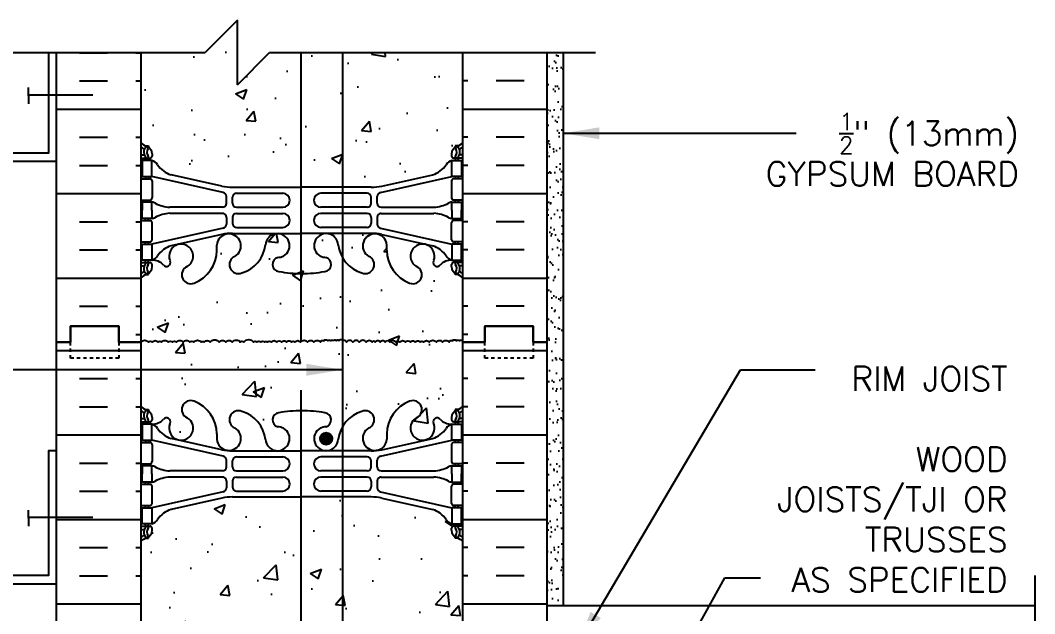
# Model space of a CAD drawing. Header units: inches. Extents: x 95.8 to 146.4, y -12 to 55.4.
# Drawn here: x 113.88 to 145.41, y 37 to 55.44 of the extents above; entities that cross this region are included whole.
import ezdxf

# ---------------------------------------------------------------- set-up
doc = ezdxf.new("R2010")
doc.units = ezdxf.units.IN
doc.header["$LTSCALE"] = 0.5
doc.header["$MEASUREMENT"] = 0
doc.linetypes.add('DASHED2', pattern=[0.375, 0.25, -0.125])
for name, color, linetype in [('HATCH', 12, 'Continuous'), ('line25', 2, 'Continuous'), ('LINE3', 3, 'Continuous'), ('LINE50', 5, 'Continuous'), ('LINE9', 9, 'Continuous'), ('TEXT', 4, 'Continuous'), ('Web_Edge', 9, 'Continuous')]:
    doc.layers.add(name, color=color, linetype=linetype)
doc.styles.add('DIM', font='romans.shx', dxfattribs={"width": 0.7})
doc.styles.add('ROMANS', font='romans.shx', dxfattribs={"height": 1.125})
doc.dimstyles.new('ext_12', dxfattribs={"dimscale": 12, "dimtxt": 0.09375, "dimasz": 0.09375, "dimexe": 0.09375, "dimexo": 0.0625, "dimgap": 0.0625, "dimtad": 1, "dimdec": 1, "dimzin": 3, "dimdsep": 46, "dimlunit": 4, "dimtxsty": 'DIM', "dimcen": 0.09, "dimdle": 0.09375, "dimclrt": 4, "dimadec": 0, "dimazin": 0, "dimtfac": 1, "dimtdec": 1, "dimtmove": 2, "dimatfit": 3, "dimfxl": 1, "dimfrac": 2, "dimtolj": 1, "dimtzin": 0, "dimarcsym": 0})

msp = doc.modelspace()

# ---------------------------------------------------------------- hatches: boundary and pattern name
at = {"layer": 'HATCH'}
h = msp.add_hatch(dxfattribs=at)
h.set_pattern_fill('AR-CONC', color=256, scale=0.5)
h.paths.add_polyline_path([(122.595, 54.442), (121.63, 54.442), (120.63, 53.442), (120.63, 55.442), (119.63, 54.442), (117.63, 54.442), (117.63, 51.635, 0.088416), (117.776, 51.537), (117.866, 51.537), (117.866, 51.496, -0.249069), (117.976, 51.288), (117.976, 51.221, -0.414214), (117.913, 51.158), (117.866, 51.158), (117.866, 51.088), (117.971, 51.088, -0.155529), (118.147, 50.954, 0.180914), (118.564, 50.643), (120.145, 50.29, 0.054974), (120.472, 50.254), (122.595, 50.254)])
h.paths.add_polyline_path([(123.897, 54.442), (122.595, 54.442), (122.595, 50.254), (122.63, 50.254), (123.897, 50.254)])
h.paths.add_polyline_path([(127.63, 54.442), (123.897, 54.442), (123.897, 50.254), (124.788, 50.254, 0.054974), (125.115, 50.29), (126.696, 50.643, 0.180914), (127.113, 50.954, -0.155529), (127.289, 51.088), (127.394, 51.088), (127.394, 51.158), (127.346, 51.158, -0.414214), (127.284, 51.221), (127.284, 51.288, -0.249069), (127.394, 51.496), (127.394, 51.537), (127.484, 51.537, 0.08841), (127.63, 51.635)])
h.paths.add_polyline_path([(125.27, 48.295), (125.271, 48.46, 0.371467), (124.935, 48.816, 0.024483), (124.788, 48.823), (122.63, 48.823), (121.874, 48.815, 0.392677), (121.5, 48.468, -0.30095), (120.764, 47.596, -1), (120.55, 48.107, 1.661382), (119.989, 48.46), (119.99, 48.295, -0.311223), (119.281, 47.279, -1), (119.067, 47.79, 2.155404), (118.528, 47.984), (118.54, 47.963, -0.834375), (118.329, 47.837, 0.23174), (117.971, 47.988), (117.866, 47.988), (117.866, 47.918), (117.913, 47.918, -0.414214), (117.976, 47.856), (117.976, 47.788, -0.249069), (117.866, 47.581), (117.866, 47.54), (117.776, 47.54, 0.088416), (117.63, 47.442), (117.63, 45.442), (117.63, 43.442, 0.088416), (117.776, 43.345), (117.866, 43.345), (117.866, 43.303, -0.249069), (117.976, 43.096), (117.976, 43.029, -0.414214), (117.913, 42.966), (117.866, 42.966), (117.866, 42.896), (117.971, 42.896, 0.231736), (118.329, 43.047, -0.8344), (118.54, 42.922), (118.528, 42.9, 2.155404), (119.067, 43.095, -1), (119.281, 43.606, -0.311223), (119.99, 42.59), (119.989, 42.425, 1.661382), (120.55, 42.778, -1), (120.764, 43.289, -0.30095), (121.5, 42.416, 1.661382), (122.061, 42.769, 0.055617), (121.882, 42.815, -0.843243), (121.916, 43.247, -0.047544), (122.63, 43.312, -0.047544), (123.344, 43.247, -0.843243), (123.378, 42.815, 0.055617), (123.199, 42.769, 1.661382), (123.76, 42.416, -0.30095), (124.496, 43.289, -1), (124.71, 42.778, 1.661382), (125.271, 42.425), (125.27, 42.59, -0.311223), (125.979, 43.606, -1), (126.193, 43.095, 2.155404), (126.732, 42.9), (126.72, 42.922, -0.834375), (126.931, 43.047, 0.23174), (127.289, 42.896), (127.394, 42.896), (127.394, 42.966), (127.346, 42.966, -0.414214), (127.284, 43.029), (127.284, 43.096, -0.249069), (127.394, 43.303), (127.394, 43.345), (127.484, 43.345, 0.08841), (127.63, 43.442), (127.63, 45.442), (127.63, 47.442, 0.08841), (127.484, 47.54), (127.394, 47.54), (127.394, 47.581, -0.249069), (127.284, 47.788), (127.284, 47.856, -0.414214), (127.346, 47.918), (127.394, 47.918), (127.394, 47.988), (127.289, 47.988, 0.231736), (126.931, 47.837, -0.8344), (126.72, 47.963), (126.732, 47.984, 2.155404), (126.193, 47.79, -1), (125.979, 47.279, -0.311223)])
h.paths.add_polyline_path([(123.573, 42.444, -1), (123.198, 42.444, -1)], flags=16)
h.paths.add_polyline_path([(122.595, 40.631), (120.472, 40.631, 0.054974), (120.145, 40.594), (118.564, 40.242, 0.17445), (118.157, 39.946, -0.168672), (117.971, 39.796), (117.866, 39.796), (117.866, 39.726), (117.913, 39.726, -0.414214), (117.976, 39.664), (117.976, 39.596, -0.249069), (117.866, 39.389), (117.866, 39.347), (117.776, 39.347, 0.088416), (117.63, 39.25), (117.63, 33.635, 0.088416), (117.776, 33.537), (117.866, 33.537), (117.866, 33.496, -0.249069), (117.976, 33.288), (117.976, 33.221, -0.414214), (117.913, 33.158), (117.866, 33.158), (117.866, 33.088), (117.971, 33.088, -0.168672), (118.157, 32.939, 0.17445), (118.564, 32.643), (120.145, 32.29, 0.054974), (120.472, 32.254), (122.595, 32.254)])
h.paths.add_polyline_path([(122.63, 40.631), (122.595, 40.631), (122.595, 32.254), (122.63, 32.254), (124.788, 32.254, 0.054974), (125.115, 32.29), (126.696, 32.643, 0.17445), (127.103, 32.939, -0.168672), (127.289, 33.088), (127.394, 33.088), (127.394, 33.158), (127.346, 33.158, -0.414214), (127.284, 33.221), (127.284, 33.288, -0.028911), (127.286, 33.317), (124.755, 33.317), (124.255, 33.817), (124.255, 34.942), (124.755, 35.442), (127.63, 35.442), (127.63, 39.25, 0.08841), (127.484, 39.347), (127.394, 39.347), (127.394, 39.389, -0.249069), (127.284, 39.596), (127.284, 39.664, -0.414214), (127.346, 39.726), (127.394, 39.726), (127.394, 39.796), (127.289, 39.796, -0.168672), (127.103, 39.946, 0.17445), (126.696, 40.242), (125.115, 40.594, 0.054974), (124.788, 40.631)])
h.paths.add_polyline_path([(122.595, 29.573, -0.045225), (121.916, 29.638, -0.843243), (121.882, 30.07, 0.055617), (122.061, 30.115, 1.604516), (121.502, 30.491, -0.307094), (120.764, 29.596, -1), (120.55, 30.107, 1.661382), (119.989, 30.46), (119.99, 30.314, -0.316114), (119.281, 29.279, -1), (119.067, 29.79, 2.155404), (118.528, 29.984), (118.54, 29.963, -0.834375), (118.329, 29.837, 0.23174), (117.971, 29.988), (117.866, 29.988), (117.866, 29.918), (117.913, 29.918, -0.414214), (117.976, 29.856), (117.976, 29.788, -0.249069), (117.866, 29.581), (117.866, 29.54), (117.776, 29.54, 0.088416), (117.63, 29.442), (117.63, 27.442), (117.63, 25.442, 0.088416), (117.776, 25.345), (117.866, 25.345), (117.866, 25.303, -0.249069), (117.976, 25.096), (117.976, 25.029, -0.414214), (117.913, 24.966), (117.866, 24.966), (117.866, 24.896), (117.971, 24.896, 0.231736), (118.329, 25.047, -0.8344), (118.54, 24.922), (118.528, 24.9, 2.155404), (119.067, 25.095, -1), (119.281, 25.606, -0.311223), (119.99, 24.59), (119.989, 24.425, 1.661382), (120.55, 24.778, -1), (120.764, 25.289, -0.307094), (121.502, 24.393, 1.604516), (122.061, 24.769, 0.055617), (121.882, 24.815, -0.843243), (121.916, 25.247, -0.045225), (122.595, 25.312)])
h.paths.add_polyline_path([(122.062, 24.444, -1), (121.687, 24.444, -1)], flags=16)
h.paths.add_polyline_path([(127.63, 27.442), (124.755, 27.442), (124.255, 27.942), (124.255, 29.067), (124.755, 29.567), (125.554, 29.567, -0.184932), (125.27, 30.295), (125.271, 30.46, 1.661382), (124.71, 30.107, -1), (124.496, 29.596, -0.307094), (123.757, 30.491, 1.604516), (123.199, 30.115, 0.055617), (123.378, 30.07, -0.843243), (123.344, 29.638, -0.047544), (122.63, 29.573, -0.002314), (122.595, 29.573), (122.595, 25.312, -0.002314), (122.63, 25.312, -0.047544), (123.344, 25.247, -0.843243), (123.378, 24.815, 0.055617), (123.199, 24.769, 1.604516), (123.757, 24.393, -0.307094), (124.496, 25.289, -1), (124.71, 24.778, 1.661382), (125.271, 24.425), (125.27, 24.57, -0.316114), (125.979, 25.606, -1), (126.193, 25.095, 2.155404), (126.732, 24.9), (126.72, 24.922, -0.834375), (126.931, 25.047, 0.23174), (127.289, 24.896), (127.394, 24.896), (127.394, 24.966), (127.346, 24.966, -0.414214), (127.284, 25.029), (127.284, 25.096, -0.249069), (127.394, 25.303), (127.394, 25.345), (127.484, 25.345, 0.08841), (127.63, 25.442)])
h.paths.add_polyline_path([(126.732, 29.984, 2.155404), (126.193, 29.79, -0.270238), (126.361, 29.567), (127.394, 29.567), (127.394, 29.581, -0.249069), (127.284, 29.788), (127.284, 29.856, -0.414214), (127.346, 29.918), (127.394, 29.918), (127.394, 29.988), (127.289, 29.988, 0.231736), (126.931, 29.837, -0.8344), (126.72, 29.963)], flags=17)
h.paths.add_polyline_path([(122.595, 22.631), (120.472, 22.631, 0.054974), (120.145, 22.594), (118.564, 22.242, 0.17445), (118.157, 21.946, -0.168672), (117.971, 21.796), (117.866, 21.796), (117.866, 21.726), (117.913, 21.726, -0.414214), (117.976, 21.664), (117.976, 21.596, -0.249069), (117.866, 21.389), (117.866, 21.347), (117.776, 21.347, 0.088416), (117.63, 21.25), (117.63, 15.635, 0.088416), (117.776, 15.537), (117.866, 15.537), (117.866, 15.496, -0.249069), (117.976, 15.288), (117.976, 15.221, -0.414214), (117.913, 15.158), (117.866, 15.158), (117.866, 15.088), (117.971, 15.088, -0.168672), (118.157, 14.939, 0.17445), (118.564, 14.643), (120.145, 14.29, 0.054974), (120.472, 14.254), (122.595, 14.254)])
h.paths.add_polyline_path([(127.63, 21.25, 0.08841), (127.484, 21.347), (127.394, 21.347), (127.394, 21.389, -0.249069), (127.284, 21.596), (127.284, 21.664, -0.414214), (127.346, 21.726), (127.394, 21.726), (127.394, 21.796), (127.289, 21.796, -0.168672), (127.103, 21.946, 0.17445), (126.696, 22.242), (125.115, 22.594, 0.054974), (124.788, 22.631), (122.63, 22.631), (122.595, 22.631), (122.595, 14.254), (122.63, 14.254), (124.788, 14.254, 0.054974), (125.115, 14.29), (126.696, 14.643, 0.17445), (127.103, 14.939, -0.168672), (127.289, 15.088), (127.394, 15.088), (127.394, 15.158), (127.346, 15.158, -0.414214), (127.284, 15.221), (127.284, 15.288, -0.249069), (127.394, 15.496), (127.394, 15.537), (127.484, 15.537, 0.08841), (127.63, 15.635)])
h.paths.add_polyline_path([(125.979, 11.279, -0.311223), (125.27, 12.295), (125.271, 12.46, 1.661382), (124.71, 12.107, -1), (124.496, 11.596, -0.307094), (123.757, 12.491, 1.604516), (123.199, 12.115, 0.055617), (123.378, 12.07, -0.843243), (123.344, 11.638, -0.047544), (122.63, 11.573, -0.002314), (122.595, 11.573), (122.595, 9.442), (127.63, 9.442), (127.63, 11.442, 0.08841), (127.484, 11.54), (127.394, 11.54), (127.394, 11.581, -0.249069), (127.284, 11.788), (127.284, 11.856, -0.414214), (127.346, 11.918), (127.394, 11.918), (127.394, 11.988), (127.289, 11.988, 0.231736), (126.931, 11.837, -0.8344), (126.72, 11.963), (126.732, 11.984, 2.155404), (126.193, 11.79, -1)])
h.paths.add_polyline_path([(122.595, 11.573, -0.045225), (121.916, 11.638, -0.843243), (121.882, 12.07, 0.055617), (122.061, 12.115, 1.604516), (121.502, 12.491, -0.307094), (120.764, 11.596, -1), (120.55, 12.107, 1.661382), (119.989, 12.46), (119.99, 12.314, -0.316114), (119.281, 11.279, -1), (119.067, 11.79, 2.155404), (118.528, 11.984), (118.54, 11.963, -0.834375), (118.329, 11.837, 0.23174), (117.971, 11.988), (117.866, 11.988), (117.866, 11.918), (117.913, 11.918, -0.414214), (117.976, 11.856), (117.976, 11.788, -0.249069), (117.866, 11.581), (117.866, 11.54), (117.776, 11.54, 0.088416), (117.63, 11.442), (117.63, 9.442), (119.63, 9.442), (120.63, 10.442), (120.63, 9.442), (120.63, 8.442), (121.63, 9.442), (122.595, 9.442)])
h = msp.add_hatch(dxfattribs=at)
h.set_pattern_fill('INSUL', color=256, scale=7, style=0)
h.set_pattern_definition([(0, (-2808.5316, -351.5672), (0, 2.625), []), (0, (-2808.5316, -350.6922), (0, 2.625), [0.875, -0.875]), (0, (-2808.5316, -349.8172), (0, 2.625), [0.875, -0.875])])
h.paths.add_polyline_path([(117.63, 54.442), (115.005, 54.442), (115.005, 45.442), (115.442, 45.442), (115.442, 45.942), (116.942, 45.942), (116.942, 45.442), (117.63, 45.442)])
h = msp.add_hatch(dxfattribs=at)
h.set_pattern_fill('INSUL', color=256, scale=7, style=0)
h.set_pattern_definition([(180, (3053.7915, -351.5672), (0, 2.625), []), (180, (3053.7915, -350.6922), (0, 2.625), [0.875, -0.875]), (180, (3053.7915, -349.8172), (0, 2.625), [0.875, -0.875])])
h.paths.add_polyline_path([(130.255, 54.442), (127.63, 54.442), (127.63, 45.442), (128.317, 45.442), (128.317, 45.942), (129.817, 45.942), (129.817, 45.442), (130.255, 45.442)])
h = msp.add_hatch(dxfattribs=at)
h.set_pattern_fill('AR-SAND', color=256, scale=0.25, style=0)
h.set_pattern_definition([(37.5, (72.95396, 8.18813), (-0.0157483, 0.481706), [0, -0.38, 0, -0.425, 0, -0.40625]), (7.5, (72.95396, 8.18813), (0.442444, 0.7055365), [0, -0.205, 0, -0.3425, 0, -0.13125]), (327.5, (72.64646, 8.18813), (0.7785355, 0.0014148), [0, -0.125, 0, -0.45, 0, -0.5875]), (317.5, (72.64646, 8.18813), (0.7515317, 0.219419), [0, -0.0625, 0, -0.295, 0, -0.3375])])
h.paths.add_polyline_path([(130.755, 54.442), (130.255, 54.442), (130.255, 37.255), (130.755, 37.255)])
h = msp.add_hatch(dxfattribs=at)
h.set_pattern_fill('INSUL', color=256, scale=7, style=0)
h.set_pattern_definition([(0, (-2808.5316, -369.5672), (0, 2.625), []), (0, (-2808.5316, -368.6922), (0, 2.625), [0.875, -0.875]), (0, (-2808.5316, -367.8172), (0, 2.625), [0.875, -0.875])])
h.paths.add_polyline_path([(115.005, 27.442), (115.442, 27.442), (115.442, 27.942), (116.942, 27.942), (116.942, 27.442), (117.63, 27.442), (117.63, 45.442), (116.942, 45.442), (116.942, 45.942), (115.442, 45.942), (115.442, 45.442), (115.005, 45.442)])
h = msp.add_hatch(dxfattribs=at)
h.set_pattern_fill('INSUL', color=256, scale=7, style=0)
h.set_pattern_definition([(180, (3053.7915, -369.5672), (0, 2.625), []), (180, (3053.7915, -368.6922), (0, 2.625), [0.875, -0.875]), (180, (3053.7915, -367.8172), (0, 2.625), [0.875, -0.875])])
h.paths.add_polyline_path([(127.63, 35.442), (130.255, 35.442), (130.255, 45.442), (129.817, 45.442), (129.817, 45.942), (128.317, 45.942), (128.317, 45.442), (127.63, 45.442)])
at = {"layer": 'LINE3'}
msp.add_hatch(color=256, dxfattribs=at).paths.add_polyline_path([(123.198, 42.444, 1), (123.573, 42.444, 1)])

# ---------------------------------------------------------------- linework, layer by layer
at = {"layer": 'HATCH'}
for points in [[(117.63, 45.442, -0.520567), (117.861, 45.442, -0.520567), (117.981, 45.442, -0.520567), (118.165, 45.442, -0.520567), (118.27, 45.442, -0.520567), (118.48, 45.442, -0.520567), (118.606, 45.442, -0.520567), (118.732, 45.442, -0.520567), (118.942, 45.442, -0.520567), (119.151, 45.442, -0.520567), (119.272, 45.442, -0.520567), (119.498, 45.442, -0.520567), (119.592, 45.442, -0.520567), (119.781, 45.442, -0.520567), (120.059, 45.442, -0.520567), (120.269, 45.442, -0.520567), (120.468, 45.442, -0.520567), (120.715, 45.442, -0.520567), (120.825, 45.442, -0.520567), (121.131, 45.442, -0.520567), (121.236, 45.442, -0.520567), (121.352, 45.442, -0.520567), (121.472, 45.442, -0.520567), (121.562, 45.442, -0.520567), (121.677, 45.442, -0.520567), (121.855, 45.442, -0.520567), (122.002, 45.442, -0.520567), (122.154, 45.442, -0.520567), (122.312, 45.442, -0.520567), (122.411, 45.442, -0.520567), (122.59, 45.442, -0.520567), (122.81, 45.442, -0.520567), (123.004, 45.442, -0.520567), (123.209, 45.442, -0.520567), (123.309, 45.484, -0.520567), (123.44, 45.484, -0.520567), (123.529, 45.484, -0.520567), (123.612, 45.484)], [(125.612, 45.472, 0.272614), (125.547, 45.442, 0.520567), (125.368, 45.442, 0.520567), (125.222, 45.442, 0.520567), (125.069, 45.442, 0.520567), (124.912, 45.442, 0.520567), (124.812, 45.442, 0.520567), (124.634, 45.442, 0.520567), (124.414, 45.442, 0.520567), (124.219, 45.442, 0.520567), (124.015, 45.442, 0.520567), (123.915, 45.484, 0.520567), (123.784, 45.484, 0.520567), (123.695, 45.484, 0.520567), (123.612, 45.484)], [(125.612, 45.472, -0.272614), (125.677, 45.442, -0.520567), (125.855, 45.442, -0.520567), (126.002, 45.442, -0.520567), (126.154, 45.442, -0.520567), (126.312, 45.442, -0.520567), (126.411, 45.442, -0.520567), (126.59, 45.442, -0.520567), (126.81, 45.442, -0.520567), (127.004, 45.442, -0.520567), (127.209, 45.442, -0.520567), (127.309, 45.484, -0.520567), (127.44, 45.484, -0.520567), (127.529, 45.484, -0.520567), (127.612, 45.484)]]:
    msp.add_lwpolyline(points, format="xyb", dxfattribs=at)
at = {"layer": 'line25'}
for p, q in [((117.63, 54.442), (117.63, 45.442)), ((127.63, 45.442), (127.63, 54.442)), ((117.63, 45.442), (117.63, 27.442)), ((127.63, 21.817), (127.63, 45.442))]:
    msp.add_line(p, q, dxfattribs=at)
at = {"layer": 'LINE3'}
for p, q in [((122.595, 54.442), (122.595, 45.449)), ((123.897, 54.442), (123.897, 32.75))]:
    msp.add_line(p, q, dxfattribs=at)
at = {"layer": 'LINE3', "color": 3}
msp.add_line((122.595, 43.949), (122.595, 9.447), dxfattribs=at)
at = {"layer": 'LINE3'}
msp.add_circle((123.386, 42.444), 0.188, dxfattribs=at)
at = {"layer": 'LINE50'}
for p, q in [((115.005, 45.442), (115.005, 54.442)), ((130.255, 45.442), (130.255, 54.442)), ((115.005, 27.442), (115.005, 45.442)), ((130.255, 27.442), (130.255, 45.442))]:
    msp.add_line(p, q, dxfattribs=at)
for points in [[(115.005, 45.442), (115.442, 45.442), (115.442, 45.942), (116.942, 45.942), (116.942, 45.442), (117.63, 45.442)], [(117.63, 45.442), (116.942, 45.442), (116.942, 45.942), (115.442, 45.942), (115.442, 45.442), (115.005, 45.442)], [(130.255, 45.442), (129.817, 45.442), (129.817, 45.942), (128.317, 45.942), (128.317, 45.442), (127.63, 45.442)], [(127.63, 45.442), (128.317, 45.442), (128.317, 45.942), (129.817, 45.942), (129.817, 45.442), (130.255, 45.442)]]:
    msp.add_lwpolyline(points, dxfattribs=at)
at = {"layer": 'LINE9'}
for p, q in [((120.63, 55.442), (119.63, 54.442)), ((120.63, 53.442), (120.63, 55.442)), ((109.505, 54.442), (119.63, 54.442)), ((120.63, 53.442), (121.63, 54.442)), ((121.63, 54.442), (131.755, 54.442)), ((130.755, 54.442), (130.755, 37.255)), ((114.13, 53.1), (114.13, 53.35)), ((114.13, 53.125), (116.13, 53.125)), ((114.13, 53.1), (114.13, 52.85)), ((114.13, 39.975), (114.13, 40.225)), ((114.13, 40), (116.13, 40)), ((114.13, 39.975), (114.13, 39.725)), ((130.255, 37.255), (145.406, 37.255))]:
    msp.add_line(p, q, dxfattribs=at)
for points in [[(114.755, 54.442), (114.755, 51.313), (112.005, 51.313), (112.005, 51.063), (115.005, 51.063), (115.005, 54.442)], [(145.406, 38.192), (145.406, 35.825)]]:
    msp.add_lwpolyline(points, dxfattribs=at)
at = {"layer": 'LINE9', "linetype": 'DASHED2', "ltscale": 0.15}
for points in [[(116.942, 45.442), (116.942, 45.442), (116.942, 44.942), (115.442, 44.942), (115.442, 45.442), (115.442, 45.442)], [(129.817, 45.442), (129.817, 45.442), (129.817, 44.942), (128.317, 44.942), (128.317, 45.442), (128.317, 45.442)]]:
    msp.add_lwpolyline(points, dxfattribs=at)
at = {"layer": 'LINE9'}
msp.add_lwpolyline([(115.005, 42.063), (114.755, 42.063), (114.755, 38.188), (112.005, 38.188), (112.005, 37.938), (115.005, 37.938)], close=True, dxfattribs=at)
at = {"layer": 'Web_Edge'}
for p, q in [((117.776, 51.537), (117.866, 51.537)), ((117.866, 51.537), (117.866, 51.496)), ((127.484, 51.537), (127.394, 51.537)), ((127.394, 51.537), (127.394, 51.496)), ((117.63, 51.258), (117.708, 51.258)), ((117.63, 51.158), (117.913, 51.158)), ((117.776, 51.158), (117.776, 51.088)), ((117.866, 51.158), (117.866, 51.088)), ((117.976, 51.288), (117.976, 51.221)), ((127.284, 51.288), (127.284, 51.221)), ((127.63, 51.158), (127.346, 51.158)), ((127.394, 51.158), (127.394, 51.088)), ((127.484, 51.158), (127.484, 51.088)), ((127.63, 51.258), (127.552, 51.258)), ((117.63, 50.518), (117.913, 50.518)), ((117.776, 50.588), (117.776, 50.518)), ((117.866, 50.588), (117.866, 50.518)), ((120.189, 50.092), (117.971, 50.588)), ((117.976, 50.456), (117.976, 49.921)), ((120.145, 50.29), (118.564, 50.643)), ((125.071, 50.092), (127.289, 50.588)), ((125.115, 50.29), (126.696, 50.643)), ((127.284, 50.456), (127.284, 49.921)), ((127.63, 50.518), (127.346, 50.518)), ((127.394, 50.588), (127.394, 50.518)), ((127.484, 50.588), (127.484, 50.518)), ((120.472, 50.254), (122.63, 50.254)), ((124.788, 50.254), (122.63, 50.254)), ((117.63, 49.858), (117.913, 49.858)), ((117.776, 49.858), (117.776, 49.788)), ((117.866, 49.858), (117.866, 49.788)), ((120.286, 49.758), (120.286, 49.97)), ((120.474, 49.758), (120.474, 49.942)), ((120.599, 50.067), (122.038, 50.067)), ((124.661, 50.067), (123.222, 50.067)), ((124.786, 49.758), (124.786, 49.942)), ((124.974, 49.758), (124.974, 49.97)), ((127.63, 49.858), (127.346, 49.858)), ((127.394, 49.858), (127.394, 49.788)), ((127.484, 49.858), (127.484, 49.788)), ((120.161, 49.633), (118.524, 49.633)), ((120.599, 49.633), (122.038, 49.633)), ((124.661, 49.633), (123.222, 49.633)), ((125.099, 49.633), (126.736, 49.633)), ((117.63, 49.218), (117.913, 49.218)), ((117.776, 49.218), (117.776, 49.288)), ((117.866, 49.218), (117.866, 49.288)), ((120.161, 49.444), (118.524, 49.444)), ((120.286, 49.319), (120.286, 49.107)), ((120.474, 49.318), (120.474, 49.134)), ((120.599, 49.443), (122.038, 49.443)), ((124.661, 49.443), (123.222, 49.443)), ((124.786, 49.318), (124.786, 49.134)), ((124.974, 49.319), (124.974, 49.107)), ((125.099, 49.444), (126.736, 49.444)), ((127.63, 49.218), (127.346, 49.218)), ((127.394, 49.218), (127.394, 49.288)), ((127.484, 49.218), (127.484, 49.288)), ((120.189, 48.985), (117.971, 48.488)), ((117.976, 48.621), (117.976, 49.156)), ((120.599, 49.009), (122.038, 49.009)), ((124.661, 49.009), (123.222, 49.009)), ((125.071, 48.985), (127.289, 48.488)), ((127.284, 48.621), (127.284, 49.156)), ((117.63, 48.558), (117.913, 48.558)), ((117.776, 48.488), (117.776, 48.558)), ((117.866, 48.488), (117.866, 48.558)), ((120.145, 48.787), (118.564, 48.434)), ((120.472, 48.823), (122.63, 48.823)), ((124.788, 48.823), (122.63, 48.823)), ((125.115, 48.787), (126.696, 48.434)), ((127.63, 48.558), (127.346, 48.558)), ((127.394, 48.488), (127.394, 48.558)), ((127.484, 48.488), (127.484, 48.558)), ((119.99, 48.295), (119.989, 48.46)), ((125.27, 48.295), (125.271, 48.46)), ((117.776, 47.918), (117.776, 47.988)), ((117.866, 47.918), (117.866, 47.988)), ((118.528, 47.984), (118.54, 47.963)), ((126.732, 47.984), (126.72, 47.963)), ((127.394, 47.918), (127.394, 47.988)), ((127.484, 47.918), (127.484, 47.988)), ((117.63, 47.918), (117.913, 47.918)), ((117.63, 47.818), (117.708, 47.818)), ((117.976, 47.788), (117.976, 47.856)), ((127.284, 47.788), (127.284, 47.856)), ((127.63, 47.918), (127.346, 47.918)), ((127.63, 47.818), (127.552, 47.818)), ((117.776, 47.54), (117.866, 47.54)), ((117.866, 47.54), (117.866, 47.581)), ((127.394, 47.54), (127.394, 47.581)), ((127.484, 47.54), (127.394, 47.54)), ((117.776, 43.345), (117.866, 43.345)), ((117.866, 43.345), (117.866, 43.303)), ((127.484, 43.345), (127.394, 43.345)), ((127.394, 43.345), (127.394, 43.303)), ((117.63, 43.066), (117.708, 43.066)), ((117.63, 42.966), (117.913, 42.966)), ((117.776, 42.966), (117.776, 42.896)), ((117.866, 42.966), (117.866, 42.896)), ((117.976, 43.096), (117.976, 43.029)), ((118.528, 42.9), (118.54, 42.922)), ((126.732, 42.9), (126.72, 42.922)), ((127.284, 43.096), (127.284, 43.029)), ((127.63, 42.966), (127.346, 42.966)), ((127.394, 42.966), (127.394, 42.896)), ((127.484, 42.966), (127.484, 42.896)), ((127.63, 43.066), (127.552, 43.066)), ((119.99, 42.59), (119.989, 42.425)), ((125.27, 42.59), (125.271, 42.425)), ((117.63, 42.326), (117.913, 42.326)), ((117.776, 42.396), (117.776, 42.326)), ((117.866, 42.396), (117.866, 42.326)), ((120.189, 41.9), (117.971, 42.396)), ((117.976, 42.264), (117.976, 41.729)), ((120.145, 42.098), (118.564, 42.451)), ((125.071, 41.9), (127.289, 42.396)), ((125.115, 42.098), (126.696, 42.451)), ((127.284, 42.264), (127.284, 41.729)), ((127.63, 42.326), (127.346, 42.326)), ((127.394, 42.396), (127.394, 42.326)), ((127.484, 42.396), (127.484, 42.326)), ((120.472, 42.062), (122.63, 42.062)), ((124.788, 42.062), (122.63, 42.062)), ((117.63, 41.666), (117.913, 41.666)), ((117.776, 41.666), (117.776, 41.596)), ((117.866, 41.666), (117.866, 41.596)), ((120.286, 41.565), (120.286, 41.778)), ((120.474, 41.566), (120.474, 41.75)), ((120.599, 41.875), (122.038, 41.875)), ((124.661, 41.875), (123.222, 41.875)), ((124.786, 41.566), (124.786, 41.75)), ((124.974, 41.565), (124.974, 41.778)), ((127.63, 41.666), (127.346, 41.666)), ((127.394, 41.666), (127.394, 41.596)), ((127.484, 41.666), (127.484, 41.596)), ((120.161, 41.44), (118.524, 41.44)), ((120.599, 41.441), (122.038, 41.441)), ((124.661, 41.441), (123.222, 41.441)), ((125.099, 41.44), (126.736, 41.44)), ((117.63, 41.026), (117.913, 41.026)), ((117.776, 41.026), (117.776, 41.096)), ((117.866, 41.026), (117.866, 41.096)), ((120.161, 41.252), (118.524, 41.252)), ((120.286, 41.127), (120.286, 40.915)), ((120.474, 41.126), (120.474, 40.942)), ((120.599, 41.251), (122.038, 41.251)), ((124.661, 41.251), (123.222, 41.251)), ((124.786, 41.126), (124.786, 40.942)), ((124.974, 41.127), (124.974, 40.915)), ((125.099, 41.252), (126.736, 41.252)), ((127.63, 41.026), (127.346, 41.026)), ((127.394, 41.026), (127.394, 41.096)), ((127.484, 41.026), (127.484, 41.096)), ((120.189, 40.793), (117.971, 40.296)), ((117.976, 40.429), (117.976, 40.964)), ((120.599, 40.817), (122.038, 40.817)), ((124.661, 40.817), (123.222, 40.817)), ((125.071, 40.793), (127.289, 40.296)), ((127.284, 40.429), (127.284, 40.964)), ((117.63, 40.366), (117.913, 40.366)), ((117.776, 40.296), (117.776, 40.366)), ((117.866, 40.296), (117.866, 40.366)), ((120.145, 40.594), (118.564, 40.242)), ((120.472, 40.631), (122.63, 40.631)), ((124.788, 40.631), (122.63, 40.631)), ((125.115, 40.594), (126.696, 40.242)), ((127.63, 40.366), (127.346, 40.366)), ((127.394, 40.296), (127.394, 40.366)), ((127.484, 40.296), (127.484, 40.366)), ((117.63, 39.726), (117.913, 39.726)), ((117.776, 39.726), (117.776, 39.796)), ((117.866, 39.726), (117.866, 39.796)), ((127.63, 39.726), (127.346, 39.726)), ((127.394, 39.726), (127.394, 39.796)), ((127.484, 39.726), (127.484, 39.796)), ((117.63, 39.626), (117.708, 39.626)), ((117.976, 39.596), (117.976, 39.664)), ((127.284, 39.596), (127.284, 39.664)), ((127.63, 39.626), (127.552, 39.626)), ((117.776, 39.347), (117.866, 39.347)), ((117.866, 39.347), (117.866, 39.389)), ((127.394, 39.347), (127.394, 39.389)), ((127.484, 39.347), (127.394, 39.347))]:
    msp.add_line(p, q, dxfattribs=at)
for points in [[(117.671, 50.588), (117.971, 50.588), (117.971, 51.088), (117.671, 51.088)], [(127.589, 50.588), (127.289, 50.588), (127.289, 51.088), (127.589, 51.088)], [(117.671, 48.488), (117.971, 48.488), (117.971, 47.988), (117.671, 47.988)], [(127.589, 48.488), (127.289, 48.488), (127.289, 47.988), (127.589, 47.988)], [(117.671, 42.396), (117.971, 42.396), (117.971, 42.896), (117.671, 42.896)], [(127.589, 42.396), (127.289, 42.396), (127.289, 42.896), (127.589, 42.896)], [(117.671, 40.296), (117.971, 40.296), (117.971, 39.796), (117.671, 39.796)], [(127.589, 40.296), (127.289, 40.296), (127.289, 39.796), (127.589, 39.796)]]:
    msp.add_lwpolyline(points, close=True, dxfattribs=at)
for points in [[(117.971, 49.538), (117.971, 49.788), (117.671, 49.788), (117.671, 49.538)], [(117.971, 49.538), (117.971, 49.288), (117.671, 49.288), (117.671, 49.538)], [(127.289, 49.538), (127.289, 49.788), (127.589, 49.788), (127.589, 49.538)], [(127.289, 49.538), (127.289, 49.288), (127.589, 49.288), (127.589, 49.538)], [(117.971, 41.346), (117.971, 41.596), (117.671, 41.596), (117.671, 41.346)], [(117.971, 41.346), (117.971, 41.096), (117.671, 41.096), (117.671, 41.346)], [(127.289, 41.346), (127.289, 41.596), (127.589, 41.596), (127.589, 41.346)], [(127.289, 41.346), (127.289, 41.096), (127.589, 41.096), (127.589, 41.346)]]:
    msp.add_lwpolyline(points, dxfattribs=at)
for centre, radius, start, end in [((117.976, 51.996), 0.5, 226.2109, 250.5288), ((117.976, 51.996), 0.6, 234.7832, 245.0748), ((117.97, 51.343), 0.25, 140.1145, 222.4609), ((117.714, 51.433), 0.021, 343.464, 63.9957), ((117.812, 51.474), 0.045, 321.448, 139.1879), ((117.726, 51.288), 0.25, 0, 70.5288), ((117.97, 51.343), 0.16, 140.0001, 222.4609), ((127.534, 51.288), 0.25, 109.4712, 180), ((127.448, 51.474), 0.045, 40.8121, 218.552), ((127.29, 51.343), 0.16, 317.5391, 39.9999), ((127.284, 51.996), 0.5, 289.4712, 313.7878), ((127.29, 51.343), 0.25, 317.5391, 39.8855), ((127.546, 51.433), 0.021, 116.0043, 196.536), ((127.284, 51.996), 0.6, 294.9252, 305.2158), ((117.708, 51.278), 0.0196, 269.4032, 15.4901), ((117.818, 51.205), 0.045, 222.4609, 42.4609), ((117.913, 51.221), 0.0625, 270, 0), ((117.849, 50.746), 0.364, 34.9775, 70.3387), ((127.411, 50.746), 0.364, 109.6613, 145.0225), ((127.346, 51.221), 0.0625, 180, 270), ((127.441, 51.205), 0.045, 137.5391, 317.5391), ((127.552, 51.278), 0.0196, 164.5099, 270.5968), ((118.772, 51.357), 0.743, 212.7919, 253.8107), ((126.488, 51.357), 0.743, 286.1893, 327.2081), ((117.913, 50.456), 0.0625, 0, 90), ((127.346, 50.456), 0.0625, 90, 180), ((120.472, 51.754), 1.5, 257.4135, 270), ((124.788, 51.754), 1.5, 270, 282.5865), ((117.913, 49.921), 0.0625, 270, 0), ((120.161, 49.97), 0.125, 0, 77.3767), ((120.599, 49.942), 0.125, 90, 180), ((122.038, 49.85), 0.217, 270, 90), ((123.222, 49.85), 0.217, 90, 270), ((124.661, 49.942), 0.125, 0, 90), ((125.099, 49.97), 0.125, 102.6233, 180), ((127.346, 49.921), 0.0625, 180, 270), ((117.967, 49.57), 0.219, 60.4937, 88.92), ((118.612, 50.799), 1.17, 242.6365, 265.6505), ((120.161, 49.758), 0.125, 270, 0), ((120.599, 49.758), 0.125, 180, 270), ((124.661, 49.758), 0.125, 270, 360), ((125.099, 49.758), 0.125, 180, 270), ((126.647, 50.799), 1.17, 274.3495, 297.3635), ((127.293, 49.57), 0.219, 91.08, 119.5063), ((117.913, 49.156), 0.0625, 0, 90), ((117.967, 49.507), 0.219, 271.08, 299.5063), ((118.612, 48.278), 1.17, 94.3495, 117.3635), ((120.161, 49.319), 0.125, 0, 90), ((120.599, 49.318), 0.125, 90, 180), ((122.038, 49.226), 0.217, 270, 90), ((123.222, 49.226), 0.217, 90, 270), ((124.661, 49.318), 0.125, 0, 90), ((125.099, 49.319), 0.125, 90, 180), ((126.647, 48.278), 1.17, 62.6365, 85.6505), ((127.293, 49.507), 0.219, 240.4937, 268.92), ((127.346, 49.156), 0.0625, 90, 180), ((120.161, 49.107), 0.125, 282.6233, 0), ((120.599, 49.134), 0.125, 180, 270), ((124.661, 49.134), 0.125, 270, 0), ((125.099, 49.107), 0.125, 180, 257.3767), ((117.913, 48.621), 0.0625, 270, 0), ((120.363, 48.432), 0.375, 299.9315, 175.7552), ((120.472, 47.323), 1.5, 90, 102.5865), ((121.874, 48.44), 0.375, 299.9315, 175.7552), ((123.386, 48.44), 0.375, 4.2448, 240.0685), ((124.897, 48.432), 0.375, 4.2448, 240.0685), ((124.788, 47.323), 1.5, 77.4135, 90), ((127.346, 48.621), 0.0625, 180, 270), ((118.772, 47.72), 0.743, 106.1893, 147.2081), ((118.88, 48.115), 0.375, 299.9315, 200.3757), ((118.898, 48.301), 1.092, 290.5175, 359.6668), ((120.473, 48.588), 1.034, 286.3365, 353.3331), ((124.787, 48.588), 1.034, 186.6669, 253.6635), ((126.362, 48.301), 1.092, 180.3332, 249.4825), ((126.38, 48.115), 0.375, 339.6243, 240.0685), ((126.488, 47.72), 0.743, 32.7919, 73.8107), ((117.849, 48.331), 0.364, 289.6613, 325.0225), ((117.996, 47.548), 0.441, 41.0127, 93.2024), ((118.423, 47.919), 0.125, 221.0127, 20.3757), ((120.657, 47.851), 0.277, 112.68, 292.68), ((121.936, 47.857), 0.22, 104.2604, 264.8165), ((121.767, 48.896), 0.834, 277.8937, 290.6271), ((123.493, 48.896), 0.834, 249.3729, 262.1063), ((123.324, 47.857), 0.22, 275.1835, 75.7396), ((124.603, 47.851), 0.277, 247.32, 67.32), ((126.837, 47.919), 0.125, 159.6243, 318.9873), ((127.264, 47.548), 0.441, 86.7976, 138.9873), ((127.411, 48.331), 0.364, 214.9775, 250.3387), ((117.976, 47.081), 0.6, 114.9252, 125.2168), ((117.708, 47.799), 0.0196, 344.5099, 90.5968), ((117.97, 47.734), 0.25, 137.5391, 219.8855), ((117.714, 47.644), 0.021, 296.0043, 16.536), ((117.812, 47.603), 0.045, 220.8121, 38.552), ((117.818, 47.872), 0.045, 317.5391, 137.5391), ((117.726, 47.788), 0.25, 289.4712, 360), ((117.97, 47.734), 0.16, 137.5391, 219.9999), ((117.913, 47.856), 0.0625, 360, 90), ((119.174, 47.534), 0.277, 112.68, 292.68), ((122.613, 51.35), 3.777, 259.3725, 270.2606), ((122.647, 51.35), 3.777, 269.7394, 280.6275), ((126.086, 47.534), 0.277, 247.32, 67.32), ((127.346, 47.856), 0.0625, 90, 180), ((127.534, 47.788), 0.25, 180, 250.5288), ((127.441, 47.872), 0.045, 42.4609, 222.4609), ((127.448, 47.603), 0.045, 141.448, 319.1879), ((127.29, 47.734), 0.16, 320.0001, 42.4609), ((127.29, 47.734), 0.25, 320.1145, 42.4609), ((127.546, 47.644), 0.021, 163.464, 243.9957), ((127.552, 47.799), 0.0196, 89.4032, 195.4901), ((127.284, 47.081), 0.6, 54.7832, 65.0748), ((117.976, 47.081), 0.5, 109.4712, 133.7891), ((127.284, 47.081), 0.5, 46.2122, 70.5288), ((119.174, 43.35), 0.277, 67.32, 247.32), ((118.898, 42.583), 1.092, 0.3332, 69.4825), ((126.362, 42.583), 1.092, 110.5175, 179.6668), ((126.086, 43.35), 0.277, 292.68, 112.68), ((117.976, 43.803), 0.5, 226.2109, 250.5288), ((117.976, 43.803), 0.6, 234.7832, 245.0748), ((117.97, 43.151), 0.25, 140.1145, 222.4609), ((117.714, 43.24), 0.021, 343.464, 63.9957), ((117.812, 43.282), 0.045, 321.448, 139.1879), ((117.726, 43.096), 0.25, 0, 70.5288), ((117.97, 43.151), 0.16, 140.0001, 222.4609), ((120.657, 43.033), 0.277, 67.32, 247.32), ((120.473, 42.296), 1.034, 6.6669, 73.6635), ((121.936, 43.028), 0.22, 95.1835, 255.7396), ((122.613, 39.534), 3.777, 89.7394, 100.6275), ((122.647, 39.534), 3.777, 79.3725, 90.2606), ((123.324, 43.028), 0.22, 284.2604, 84.8165), ((124.787, 42.296), 1.034, 106.3365, 173.3331), ((124.603, 43.033), 0.277, 292.68, 112.68), ((127.534, 43.096), 0.25, 109.4712, 180), ((127.448, 43.282), 0.045, 40.8121, 218.552), ((127.29, 43.151), 0.16, 317.5391, 39.9999), ((127.284, 43.803), 0.5, 289.4712, 313.7878), ((127.29, 43.151), 0.25, 317.5391, 39.8855), ((127.546, 43.24), 0.021, 116.0043, 196.536), ((127.284, 43.803), 0.6, 294.9252, 305.2168), ((117.708, 43.086), 0.0196, 269.4032, 15.4901), ((117.818, 43.012), 0.045, 222.4609, 42.4609), ((117.913, 43.029), 0.0625, 270, 0), ((117.996, 43.337), 0.441, 266.7976, 318.9873), ((117.849, 42.554), 0.364, 34.9775, 70.3387), ((118.423, 42.965), 0.125, 339.6243, 138.9873), ((118.88, 42.77), 0.375, 159.6243, 60.0685), ((126.38, 42.77), 0.375, 119.9315, 20.3757), ((126.837, 42.965), 0.125, 41.0127, 200.3757), ((127.264, 43.337), 0.441, 221.0127, 273.2024), ((127.411, 42.554), 0.364, 109.6613, 145.0225), ((127.346, 43.029), 0.0625, 180, 270), ((127.441, 43.012), 0.045, 137.5391, 317.5391), ((127.552, 43.086), 0.0196, 164.5099, 270.5968), ((118.772, 43.165), 0.743, 212.7919, 253.8107), ((120.363, 42.453), 0.375, 184.2448, 60.0685), ((121.874, 42.444), 0.375, 184.2448, 60.0685), ((121.767, 41.988), 0.834, 69.3729, 82.1063), ((123.386, 42.444), 0.375, 119.9315, 355.7552), ((123.493, 41.988), 0.834, 97.8937, 110.6271), ((124.897, 42.453), 0.375, 119.9315, 355.7552), ((126.488, 43.165), 0.743, 286.1893, 327.2081), ((117.913, 42.264), 0.0625, 0, 90), ((127.346, 42.264), 0.0625, 90, 180), ((120.472, 43.562), 1.5, 257.4135, 270), ((124.788, 43.562), 1.5, 270, 282.5865), ((117.913, 41.729), 0.0625, 270, 0), ((120.161, 41.778), 0.125, 0, 77.3767), ((120.599, 41.75), 0.125, 90, 180), ((122.038, 41.658), 0.217, 270, 90), ((123.222, 41.658), 0.217, 90, 270), ((124.661, 41.75), 0.125, 0, 90), ((125.099, 41.778), 0.125, 102.6233, 180), ((127.346, 41.729), 0.0625, 180, 270), ((117.967, 41.377), 0.219, 60.4937, 88.92), ((118.612, 42.607), 1.17, 242.6365, 265.6505), ((120.161, 41.565), 0.125, 270, 0), ((120.599, 41.566), 0.125, 180, 270), ((124.661, 41.566), 0.125, 270, 360), ((125.099, 41.565), 0.125, 180, 270), ((126.647, 42.607), 1.17, 274.3495, 297.3635), ((127.293, 41.377), 0.219, 91.08, 119.5063), ((117.913, 40.964), 0.0625, 0, 90), ((117.967, 41.315), 0.219, 271.08, 299.5063), ((118.612, 40.085), 1.17, 94.3495, 117.3635), ((120.161, 41.127), 0.125, 0, 90), ((120.599, 41.126), 0.125, 90, 180), ((122.038, 41.034), 0.217, 270, 90), ((123.222, 41.034), 0.217, 90, 270), ((124.661, 41.126), 0.125, 0, 90), ((125.099, 41.127), 0.125, 90, 180), ((126.647, 40.085), 1.17, 62.6365, 85.6505), ((127.293, 41.315), 0.219, 240.4937, 268.92), ((127.346, 40.964), 0.0625, 90, 180), ((120.161, 40.915), 0.125, 282.6233, 0), ((120.599, 40.942), 0.125, 180, 270), ((124.661, 40.942), 0.125, 270, 0), ((125.099, 40.915), 0.125, 180, 257.3767), ((117.913, 40.429), 0.0625, 270, 0), ((120.472, 39.131), 1.5, 90, 102.5865), ((124.788, 39.131), 1.5, 77.4135, 90), ((127.346, 40.429), 0.0625, 180, 270), ((118.772, 39.528), 0.743, 106.1893, 147.2081), ((126.488, 39.528), 0.743, 32.7919, 73.8107), ((117.818, 39.68), 0.045, 317.5391, 137.5391), ((117.913, 39.664), 0.0625, 360, 90), ((117.849, 40.139), 0.364, 289.6613, 325.0225), ((127.411, 40.139), 0.364, 214.9775, 250.3387), ((127.346, 39.664), 0.0625, 90, 180), ((127.441, 39.68), 0.045, 42.4609, 222.4609), ((117.976, 38.889), 0.6, 114.9252, 125.2168), ((117.708, 39.607), 0.0196, 344.5099, 90.5968), ((117.97, 39.542), 0.25, 137.5391, 219.8855), ((117.714, 39.452), 0.021, 296.0043, 16.536), ((117.812, 39.411), 0.045, 220.8121, 38.552), ((117.726, 39.596), 0.25, 289.4712, 360), ((117.97, 39.542), 0.16, 137.5391, 219.9999), ((127.534, 39.596), 0.25, 180, 250.5288), ((127.448, 39.411), 0.045, 141.448, 319.1879), ((127.29, 39.542), 0.16, 320.0001, 42.4609), ((127.29, 39.542), 0.25, 320.1145, 42.4609), ((127.546, 39.452), 0.021, 163.464, 243.9957), ((127.552, 39.607), 0.0196, 89.4032, 195.4901), ((127.284, 38.889), 0.6, 54.7842, 65.0748), ((117.976, 38.889), 0.5, 109.4712, 133.7891), ((127.284, 38.889), 0.5, 46.2122, 70.5288)]:
    msp.add_arc(centre, radius, start, end, dxfattribs=at)
for points in [[(120.474, 49.763), (120.474, 49.937)], [(124.786, 49.763), (124.786, 49.937)], [(120.474, 49.313), (120.474, 49.139)], [(124.786, 49.313), (124.786, 49.139)], [(120.474, 41.571), (120.474, 41.745)], [(124.786, 41.571), (124.786, 41.745)], [(120.474, 41.121), (120.474, 40.947)], [(124.786, 41.121), (124.786, 40.947)]]:
    msp.add_open_spline(points, degree=1, dxfattribs=at)

# ---------------------------------------------------------------- texts
at = {"layer": 'TEXT', "char_height": 0.75, "attachment_point": 9, "style": 'ROMANS'}
for s, insert, width in [('\\A1;{\\H0.7x;\\S1/2;\\H1.4286x;"} (13mm) GYPSUM BOARD', (144.918, 50.298), 9.28726), ('\\A1;\\PRIM JOIST\\P\\PWOOD \\PJOISTS/TJI OR\\PTRUSSES \\PAS SPECIFIED', (144.565, 37.683), 12.00896)]:
    msp.add_mtext(s, dxfattribs=dict(at, insert=insert, width=width))

# ---------------------------------------------------------------- leaders
at = {"layer": 'TEXT'}
for points, override in [([(130.755, 51.932), (137.988, 51.932)], {"dimgap": 0.0625, "dimtad": 0}), ([(123.897, 44.584), (106.629, 44.584)], {"dimgap": 0.0625, "dimtad": 0}), ([(131.19, 35.998), (136.261, 44.585), (138.579, 44.585)], {"dimtad": 0}), ([(133.847, 34.632), (135.771, 38.119), (136.882, 38.119)], {"dimtad": 0})]:
    msp.add_leader(points, dimstyle='ext_12', override=override, dxfattribs=at)

doc.saveas('drawing.dxf')
